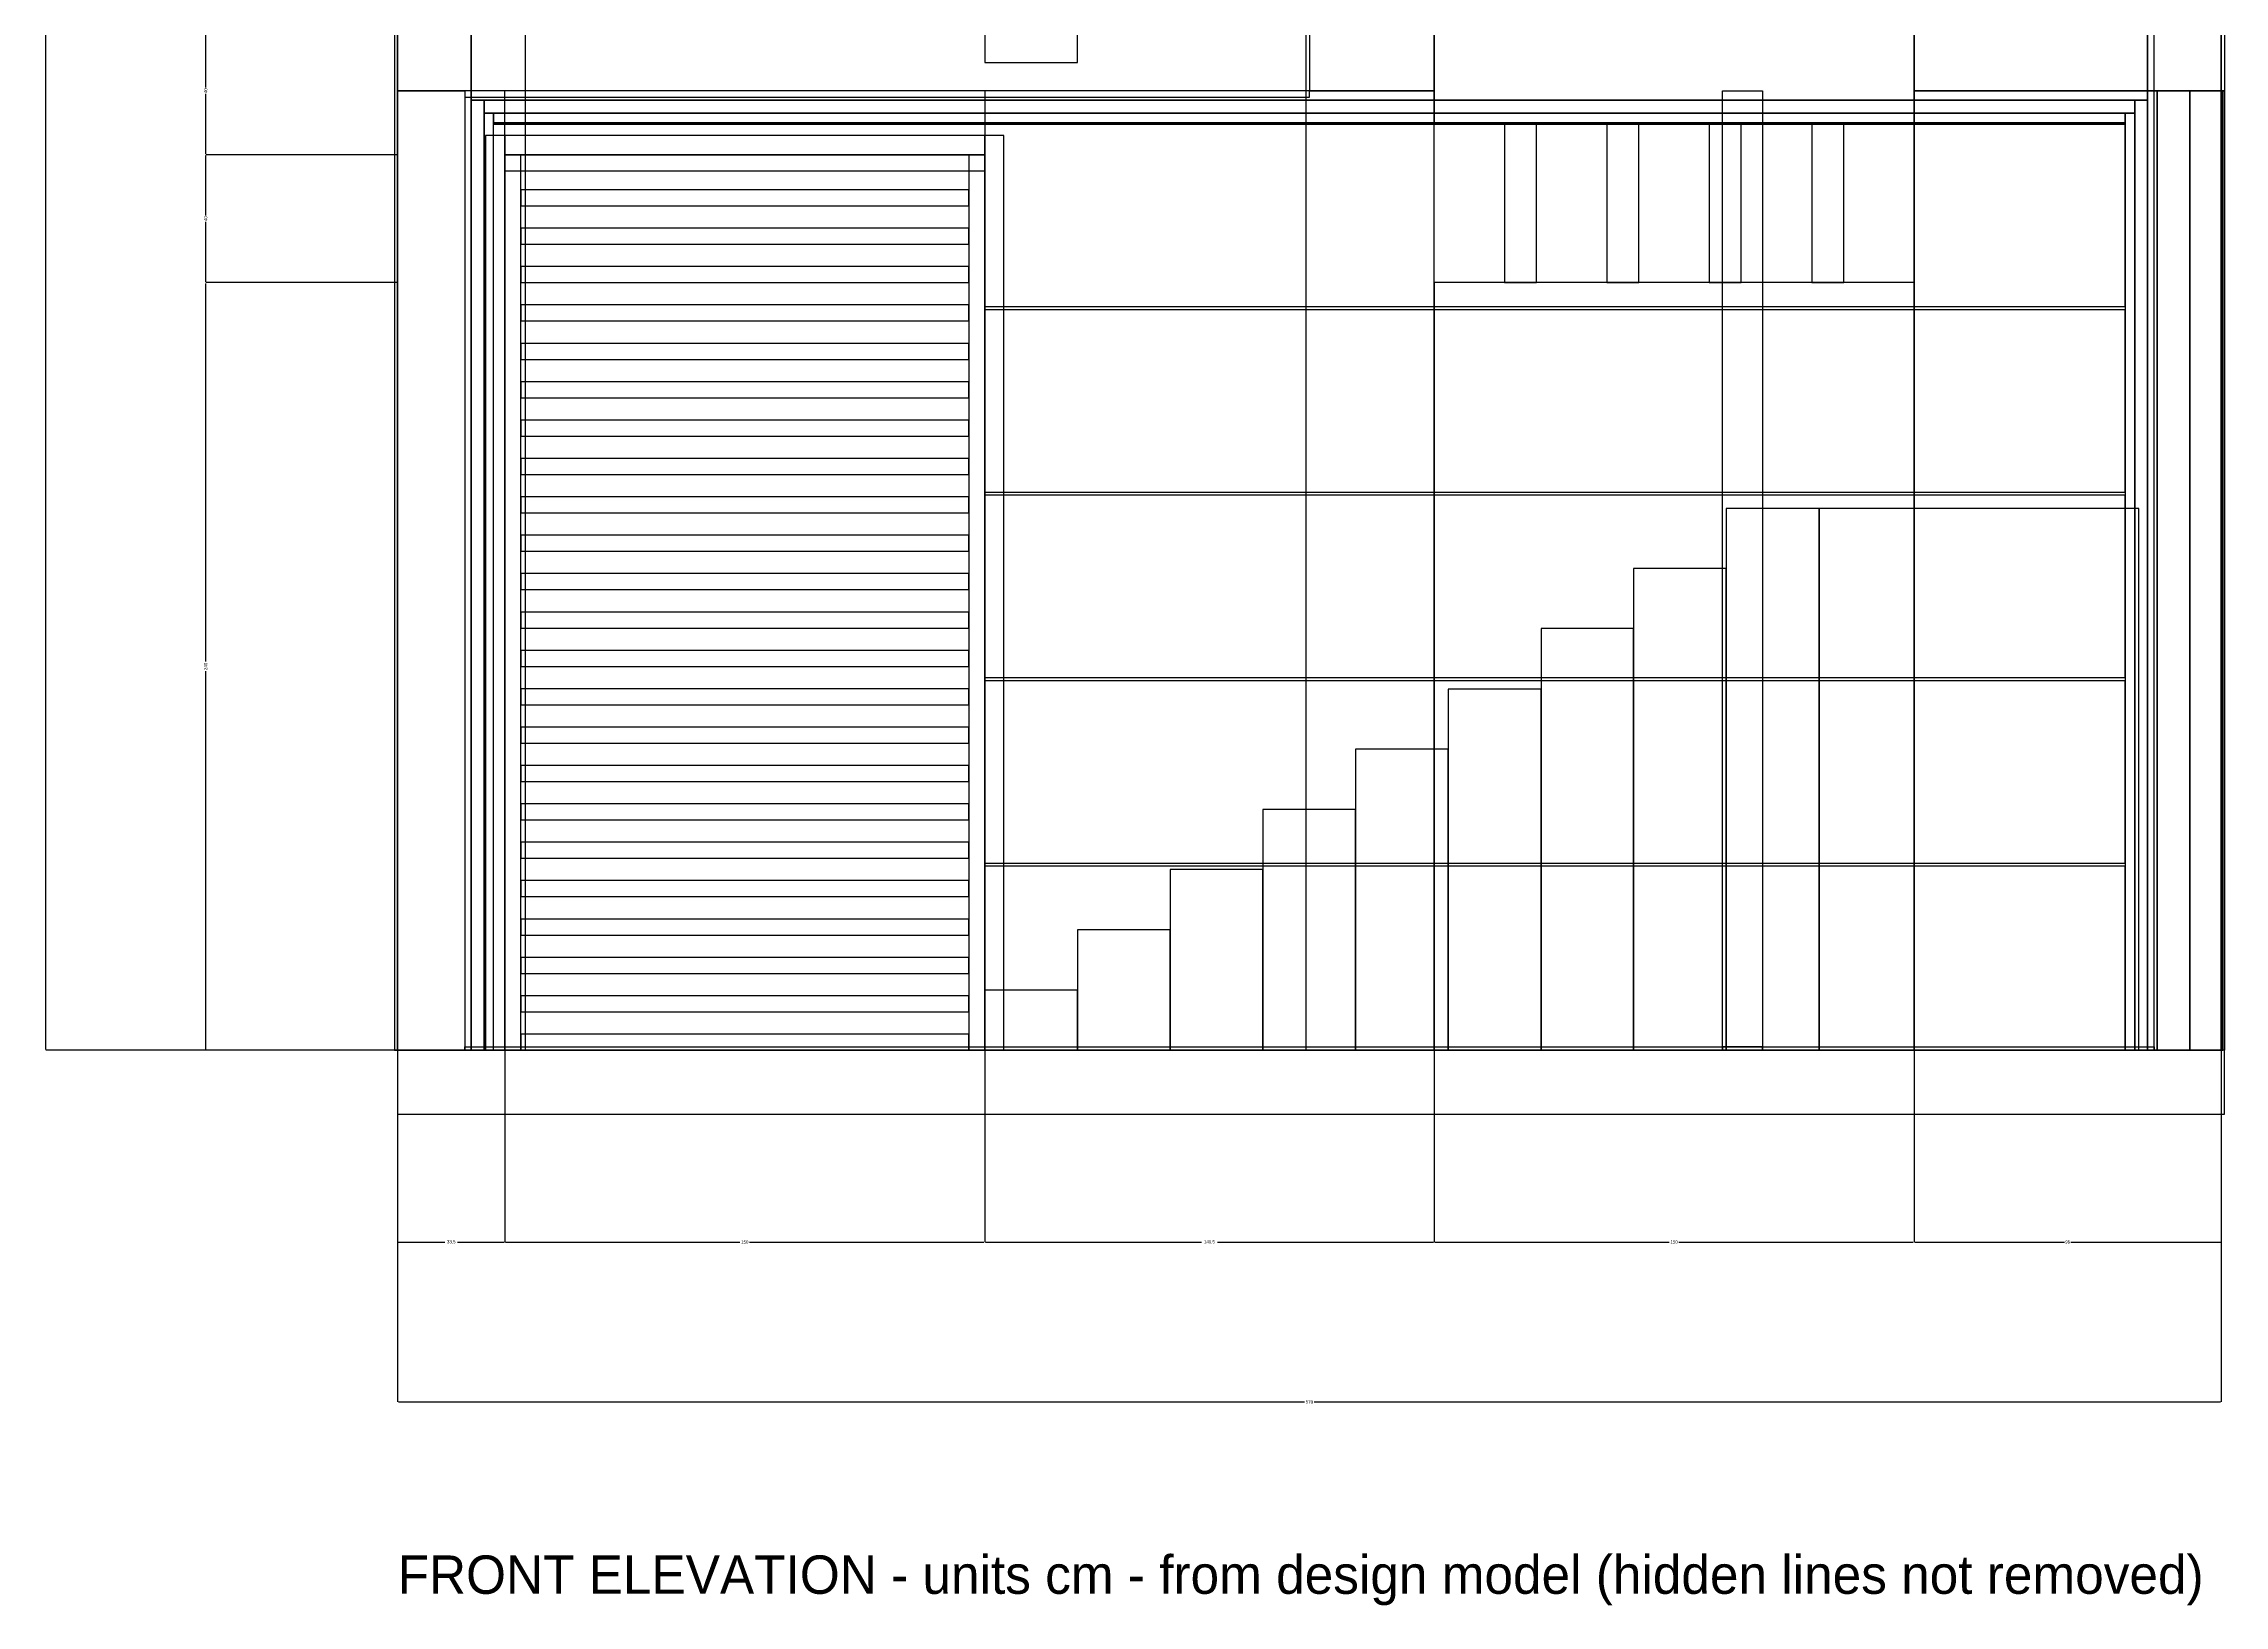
# Model space of a CAD drawing. Header units: centimetres. Extents: x -111 to 571, y -174 to 1276.
# Drawn here: x -111 to 571, y -174 to 315 of the extents above; entities that cross this region are included whole.
import ezdxf

# ---------------------------------------------------------------- set-up
doc = ezdxf.new("R2010")
doc.units = ezdxf.units.CM
for name, color, linetype in [('F-BRONZE', 30, 'Continuous'), ('F-DIM', 1, 'Continuous'), ('F-DOOR', 34, 'Continuous'), ('F-GATE', 7, 'Continuous'), ('F-LED', 2, 'Continuous'), ('F-STONE', 8, 'Continuous'), ('F-TEXT', 7, 'Continuous'), ('F-WALL', 8, 'Continuous'), ('F-WOOD', 42, 'Continuous')]:
    doc.layers.add(name, color=color, linetype=linetype)
doc.styles.add('OpenSansCondensed-Light', font='OpenSansCondensed-Light.ttf')
doc.dimstyles.get("Standard").update_dxf_attribs({"dimtxt": 2.5, "dimasz": 2.5, "dimexe": 1.25, "dimexo": 0.625, "dimtad": 1, "dimcen": 2.5, "dimazin": 3, "dimtfac": 1, "dimtmove": 0, "dimatfit": 3})

# ---------------------------------------------------------------- blocks, each defined once
blk = doc.blocks.new('_CLOSEDFILLED')
at = {"color": 0, "linetype": 'BYBLOCK'}
blk.add_solid([(-1, 0.2), (0, 0), (-1, -0.2)], dxfattribs=at)
blk = doc.blocks.new('*D1')
for p, q in [((0, 0), (0, -60)), ((33.5, 0), (33.5, -60)), ((0.25, -60), (14.75, -60)), ((18.75, -60), (33.25, -60))]:
    blk.add_line(p, q)
at = {"layer": 'Defpoints'}
for p in [(0, 0), (33.5, 0), (0, -60)]:
    blk.add_point(p, dxfattribs=at)
at = {"layer": 'F-DIM', "xscale": 0.25, "yscale": 0.25, "rotation": 180}
blk.add_blockref('_CLOSEDFILLED', (0, -60), dxfattribs=at)
at = {"layer": 'F-DIM', "xscale": 0.25, "yscale": 0.25}
blk.add_blockref('_CLOSEDFILLED', (33.5, -60), dxfattribs=at)
at = {"layer": 'F-DIM', "insert": (16.75, -60), "char_height": 1, "attachment_point": 5, "style": 'OpenSansCondensed-Light'}
blk.add_mtext('33,5', dxfattribs=at)
blk = doc.blocks.new('*D2')
for p, q in [((33.5, 0), (33.5, -60)), ((183.5, 0), (183.5, -60)), ((33.75, -60), (107, -60)), ((110, -60), (183.25, -60))]:
    blk.add_line(p, q)
at = {"layer": 'Defpoints'}
for p in [(33.5, 0), (183.5, 0), (33.5, -60)]:
    blk.add_point(p, dxfattribs=at)
at = {"layer": 'F-DIM', "xscale": 0.25, "yscale": 0.25, "rotation": 180}
blk.add_blockref('_CLOSEDFILLED', (33.5, -60), dxfattribs=at)
at = {"layer": 'F-DIM', "xscale": 0.25, "yscale": 0.25}
blk.add_blockref('_CLOSEDFILLED', (183.5, -60), dxfattribs=at)
at = {"layer": 'F-DIM', "insert": (108.5, -60), "char_height": 1, "attachment_point": 5, "style": 'OpenSansCondensed-Light'}
blk.add_mtext('150', dxfattribs=at)
blk = doc.blocks.new('*D3')
for p, q in [((183.5, 0), (183.5, -60)), ((324, 0), (324, -60)), ((183.75, -60), (251.25, -60)), ((256.25, -60), (323.75, -60))]:
    blk.add_line(p, q)
at = {"layer": 'Defpoints'}
for p in [(183.5, 0), (324, 0), (183.5, -60)]:
    blk.add_point(p, dxfattribs=at)
at = {"layer": 'F-DIM', "xscale": 0.25, "yscale": 0.25, "rotation": 180}
blk.add_blockref('_CLOSEDFILLED', (183.5, -60), dxfattribs=at)
at = {"layer": 'F-DIM', "xscale": 0.25, "yscale": 0.25}
blk.add_blockref('_CLOSEDFILLED', (324, -60), dxfattribs=at)
at = {"layer": 'F-DIM', "insert": (253.75, -60), "char_height": 1, "attachment_point": 5, "style": 'OpenSansCondensed-Light'}
blk.add_mtext('140,5', dxfattribs=at)
blk = doc.blocks.new('*D4')
for p, q in [((324, 0), (324, -60)), ((474, 0), (474, -60)), ((324.25, -60), (397.5, -60)), ((400.5, -60), (473.75, -60))]:
    blk.add_line(p, q)
at = {"layer": 'Defpoints'}
for p in [(324, 0), (474, 0), (324, -60)]:
    blk.add_point(p, dxfattribs=at)
at = {"layer": 'F-DIM', "xscale": 0.25, "yscale": 0.25, "rotation": 180}
blk.add_blockref('_CLOSEDFILLED', (324, -60), dxfattribs=at)
at = {"layer": 'F-DIM', "xscale": 0.25, "yscale": 0.25}
blk.add_blockref('_CLOSEDFILLED', (474, -60), dxfattribs=at)
at = {"layer": 'F-DIM', "insert": (399, -60), "char_height": 1, "attachment_point": 5, "style": 'OpenSansCondensed-Light'}
blk.add_mtext('150', dxfattribs=at)
blk = doc.blocks.new('*D5')
for p, q in [((474, 0), (474, -60)), ((570, 0), (570, -60)), ((474.25, -60), (521, -60)), ((523, -60), (569.75, -60))]:
    blk.add_line(p, q)
at = {"layer": 'Defpoints'}
for p in [(474, 0), (570, 0), (474, -60)]:
    blk.add_point(p, dxfattribs=at)
at = {"layer": 'F-DIM', "xscale": 0.25, "yscale": 0.25, "rotation": 180}
blk.add_blockref('_CLOSEDFILLED', (474, -60), dxfattribs=at)
at = {"layer": 'F-DIM', "xscale": 0.25, "yscale": 0.25}
blk.add_blockref('_CLOSEDFILLED', (570, -60), dxfattribs=at)
at = {"layer": 'F-DIM', "insert": (522, -60), "char_height": 1, "attachment_point": 5, "style": 'OpenSansCondensed-Light'}
blk.add_mtext('96', dxfattribs=at)
blk = doc.blocks.new('*D6')
for p, q in [((0, 0), (0, -110)), ((570, 0), (570, -110)), ((0.25, -110), (283.5, -110)), ((286.5, -110), (569.75, -110))]:
    blk.add_line(p, q)
at = {"layer": 'Defpoints'}
for p in [(0, 0), (570, 0), (0, -110)]:
    blk.add_point(p, dxfattribs=at)
at = {"layer": 'F-DIM', "xscale": 0.25, "yscale": 0.25, "rotation": 180}
blk.add_blockref('_CLOSEDFILLED', (0, -110), dxfattribs=at)
at = {"layer": 'F-DIM', "xscale": 0.25, "yscale": 0.25}
blk.add_blockref('_CLOSEDFILLED', (570, -110), dxfattribs=at)
at = {"layer": 'F-DIM', "insert": (285, -110), "char_height": 1, "attachment_point": 5, "style": 'OpenSansCondensed-Light'}
blk.add_mtext('570', dxfattribs=at)
blk = doc.blocks.new('*D7')
for p, q in [((0, 0), (0, 1275)), ((0.25, 1275), (19, 1275)), ((21, 1275), (39.75, 1275)), ((40, 0), (40, 1275))]:
    blk.add_line(p, q)
at = {"layer": 'Defpoints'}
for p in [(0, 1275), (0, 0), (40, 0)]:
    blk.add_point(p, dxfattribs=at)
at = {"layer": 'F-DIM', "xscale": 0.25, "yscale": 0.25, "rotation": 180}
blk.add_blockref('_CLOSEDFILLED', (0, 1275), dxfattribs=at)
at = {"layer": 'F-DIM', "xscale": 0.25, "yscale": 0.25}
blk.add_blockref('_CLOSEDFILLED', (40, 1275), dxfattribs=at)
at = {"layer": 'F-DIM', "insert": (20, 1275), "char_height": 1, "attachment_point": 5, "style": 'OpenSansCondensed-Light'}
blk.add_mtext('40', dxfattribs=at)
blk = doc.blocks.new('*D8')
for p, q in [((40, 0), (40, 1275)), ((40.25, 1275), (160.5, 1275)), ((163.5, 1275), (283.75, 1275)), ((284, 0), (284, 1275))]:
    blk.add_line(p, q)
at = {"layer": 'Defpoints'}
for p in [(40, 1275), (40, 0), (284, 0)]:
    blk.add_point(p, dxfattribs=at)
at = {"layer": 'F-DIM', "xscale": 0.25, "yscale": 0.25, "rotation": 180}
blk.add_blockref('_CLOSEDFILLED', (40, 1275), dxfattribs=at)
at = {"layer": 'F-DIM', "xscale": 0.25, "yscale": 0.25}
blk.add_blockref('_CLOSEDFILLED', (284, 1275), dxfattribs=at)
at = {"layer": 'F-DIM', "insert": (162, 1275), "char_height": 1, "attachment_point": 5, "style": 'OpenSansCondensed-Light'}
blk.add_mtext('244', dxfattribs=at)
blk = doc.blocks.new('*D9')
for p, q in [((284, 0), (284, 1275)), ((284.25, 1275), (303, 1275)), ((305, 1275), (323.75, 1275)), ((324, 0), (324, 1275))]:
    blk.add_line(p, q)
at = {"layer": 'Defpoints'}
for p in [(284, 1275), (284, 0), (324, 0)]:
    blk.add_point(p, dxfattribs=at)
at = {"layer": 'F-DIM', "xscale": 0.25, "yscale": 0.25, "rotation": 180}
blk.add_blockref('_CLOSEDFILLED', (284, 1275), dxfattribs=at)
at = {"layer": 'F-DIM', "xscale": 0.25, "yscale": 0.25}
blk.add_blockref('_CLOSEDFILLED', (324, 1275), dxfattribs=at)
at = {"layer": 'F-DIM', "insert": (304, 1275), "char_height": 1, "attachment_point": 5, "style": 'OpenSansCondensed-Light'}
blk.add_mtext('40', dxfattribs=at)
blk = doc.blocks.new('*D10')
for p, q in [((324, 0), (324, 1275)), ((324.25, 1275), (397.5, 1275)), ((400.5, 1275), (473.75, 1275)), ((474, 0), (474, 1275))]:
    blk.add_line(p, q)
at = {"layer": 'Defpoints'}
for p in [(324, 1275), (324, 0), (474, 0)]:
    blk.add_point(p, dxfattribs=at)
at = {"layer": 'F-DIM', "xscale": 0.25, "yscale": 0.25, "rotation": 180}
blk.add_blockref('_CLOSEDFILLED', (324, 1275), dxfattribs=at)
at = {"layer": 'F-DIM', "xscale": 0.25, "yscale": 0.25}
blk.add_blockref('_CLOSEDFILLED', (474, 1275), dxfattribs=at)
at = {"layer": 'F-DIM', "insert": (399, 1275), "char_height": 1, "attachment_point": 5, "style": 'OpenSansCondensed-Light'}
blk.add_mtext('150', dxfattribs=at)
blk = doc.blocks.new('*D11')
for p, q in [((474, 0), (474, 1275)), ((474.25, 1275), (521, 1275)), ((523, 1275), (569.75, 1275)), ((570, 0), (570, 1275))]:
    blk.add_line(p, q)
at = {"layer": 'Defpoints'}
for p in [(474, 1275), (474, 0), (570, 0)]:
    blk.add_point(p, dxfattribs=at)
at = {"layer": 'F-DIM', "xscale": 0.25, "yscale": 0.25, "rotation": 180}
blk.add_blockref('_CLOSEDFILLED', (474, 1275), dxfattribs=at)
at = {"layer": 'F-DIM', "xscale": 0.25, "yscale": 0.25}
blk.add_blockref('_CLOSEDFILLED', (570, 1275), dxfattribs=at)
at = {"layer": 'F-DIM', "insert": (522, 1275), "char_height": 1, "attachment_point": 5, "style": 'OpenSansCondensed-Light'}
blk.add_mtext('96', dxfattribs=at)
blk = doc.blocks.new('*D12')
for p, q in [((0, 240), (-60, 240)), ((-60, 121.5), (-60, 239.75)), ((-60, 0.25), (-60, 118.5)), ((0, 0), (-60, 0))]:
    blk.add_line(p, q)
at = {"layer": 'Defpoints'}
for p in [(0, 240), (-60, 0), (0, 0)]:
    blk.add_point(p, dxfattribs=at)
at = {"layer": 'F-DIM', "xscale": 0.25, "yscale": 0.25}
for p, rotation in [((-60, 240), 90), ((-60, 0), 270)]:
    blk.add_blockref('_CLOSEDFILLED', p, dxfattribs=dict(at, rotation=rotation))
at = {"layer": 'F-DIM', "insert": (-60, 120), "char_height": 1, "attachment_point": 5, "rotation": 90, "style": 'OpenSansCondensed-Light'}
blk.add_mtext('240', dxfattribs=at)
blk = doc.blocks.new('*D13')
for p, q in [((0, 280), (-60, 280)), ((-60, 261), (-60, 279.75)), ((-60, 240.25), (-60, 259)), ((0, 240), (-60, 240))]:
    blk.add_line(p, q)
at = {"layer": 'Defpoints'}
for p in [(0, 280), (-60, 240), (0, 240)]:
    blk.add_point(p, dxfattribs=at)
at = {"layer": 'F-DIM', "xscale": 0.25, "yscale": 0.25}
for p, rotation in [((-60, 280), 90), ((-60, 240), 270)]:
    blk.add_blockref('_CLOSEDFILLED', p, dxfattribs=dict(at, rotation=rotation))
at = {"layer": 'F-DIM', "insert": (-60, 260), "char_height": 1, "attachment_point": 5, "rotation": 90, "style": 'OpenSansCondensed-Light'}
blk.add_mtext('40', dxfattribs=at)
blk = doc.blocks.new('*D14')
for p, q in [((0, 320), (-60, 320)), ((-60, 301), (-60, 319.75)), ((-60, 280.25), (-60, 299)), ((0, 280), (-60, 280))]:
    blk.add_line(p, q)
at = {"layer": 'Defpoints'}
for p in [(0, 320), (-60, 280), (0, 280)]:
    blk.add_point(p, dxfattribs=at)
at = {"layer": 'F-DIM', "xscale": 0.25, "yscale": 0.25}
for p, rotation in [((-60, 320), 90), ((-60, 280), 270)]:
    blk.add_blockref('_CLOSEDFILLED', p, dxfattribs=dict(at, rotation=rotation))
at = {"layer": 'F-DIM', "insert": (-60, 300), "char_height": 1, "attachment_point": 5, "rotation": 90, "style": 'OpenSansCondensed-Light'}
blk.add_mtext('40', dxfattribs=at)
blk = doc.blocks.new('*D19')
for p, q in [((0, 1230), (-110, 1230)), ((-110, 617), (-110, 1229.75)), ((-110, 0.25), (-110, 613)), ((0, 0), (-110, 0))]:
    blk.add_line(p, q)
at = {"layer": 'Defpoints'}
for p in [(0, 1230), (-110, 0), (0, 0)]:
    blk.add_point(p, dxfattribs=at)
at = {"layer": 'F-DIM', "xscale": 0.25, "yscale": 0.25}
for p, rotation in [((-110, 1230), 90), ((-110, 0), 270)]:
    blk.add_blockref('_CLOSEDFILLED', p, dxfattribs=dict(at, rotation=rotation))
at = {"layer": 'F-DIM', "insert": (-110, 615), "char_height": 1, "attachment_point": 5, "rotation": 90, "style": 'OpenSansCondensed-Light'}
blk.add_mtext('1230', dxfattribs=at)

msp = doc.modelspace()

# ---------------------------------------------------------------- linework, layer by layer
at = {"layer": 'F-BRONZE'}
for points in [[(324, 290), (474, 290), (474, 320), (324, 320)], [(346, 240), (356, 240), (356, 290), (346, 290)], [(378, 240), (388, 240), (388, 290), (378, 290)], [(410, 240), (420, 240), (420, 290), (410, 290)], [(442, 240), (452, 240), (452, 290), (442, 290)]]:
    msp.add_lwpolyline(points, close=True, dxfattribs=at)
at = {"layer": 'F-DOOR'}
for points in [[(27.5, 0), (33.5, 0), (33.5, 286), (27.5, 286)], [(33.5, 280), (183.5, 280), (183.5, 286), (33.5, 286)], [(183.5, 0), (189.5, 0), (189.5, 286), (183.5, 286)]]:
    msp.add_lwpolyline(points, close=True, dxfattribs=at)
at = {"layer": 'F-GATE'}
for points in [[(33.5, 0), (38.5, 0), (38.5, 280), (33.5, 280)], [(33.5, 275), (183.5, 275), (183.5, 280), (33.5, 280)], [(178.5, 0), (183.5, 0), (183.5, 280), (178.5, 280)], [(38.5, 264), (178.5, 264), (178.5, 269), (38.5, 269)], [(38.5, 252), (178.5, 252), (178.5, 257), (38.5, 257)], [(38.5, 240), (178.5, 240), (178.5, 245), (38.5, 245)], [(38.5, 228), (178.5, 228), (178.5, 233), (38.5, 233)], [(38.5, 216), (178.5, 216), (178.5, 221), (38.5, 221)], [(38.5, 204), (178.5, 204), (178.5, 209), (38.5, 209)], [(38.5, 192), (178.5, 192), (178.5, 197), (38.5, 197)], [(38.5, 180), (178.5, 180), (178.5, 185), (38.5, 185)], [(38.5, 168), (178.5, 168), (178.5, 173), (38.5, 173)], [(38.5, 156), (178.5, 156), (178.5, 161), (38.5, 161)], [(38.5, 144), (178.5, 144), (178.5, 149), (38.5, 149)], [(38.5, 132), (178.5, 132), (178.5, 137), (38.5, 137)], [(38.5, 120), (178.5, 120), (178.5, 125), (38.5, 125)], [(38.5, 108), (178.5, 108), (178.5, 113), (38.5, 113)], [(38.5, 96), (178.5, 96), (178.5, 101), (38.5, 101)], [(38.5, 84), (178.5, 84), (178.5, 89), (38.5, 89)], [(38.5, 72), (178.5, 72), (178.5, 77), (38.5, 77)], [(38.5, 60), (178.5, 60), (178.5, 65), (38.5, 65)], [(38.5, 48), (178.5, 48), (178.5, 53), (38.5, 53)], [(38.5, 36), (178.5, 36), (178.5, 41), (38.5, 41)], [(38.5, 24), (178.5, 24), (178.5, 29), (38.5, 29)], [(38.5, 12), (178.5, 12), (178.5, 17), (38.5, 17)], [(38.5, 0), (178.5, 0), (178.5, 5), (38.5, 5)]]:
    msp.add_lwpolyline(points, close=True, dxfattribs=at)
at = {"layer": 'F-LED'}
msp.add_lwpolyline([(30, 289.5), (540, 289.5), (540, 290), (30, 290)], close=True, dxfattribs=at)
at = {"layer": 'F-STONE'}
for points in [[(183.5, 308.8), (212.5, 308.8), (212.5, 338.8), (183.5, 338.8)], [(-1, 0), (0, 0), (0, 320), (-1, 320)], [(0, 0), (23, 0), (23, 320), (0, 320)], [(23, 297), (547, 297), (547, 320), (23, 320)], [(547, 0), (570, 0), (570, 320), (547, 320)], [(0, 0), (33.5, 0), (33.5, 300), (0, 300)], [(474, 0), (570, 0), (570, 300), (474, 300)], [(23, 0), (27, 0), (27, 297), (23, 297)], [(27, 293), (543, 293), (543, 297), (27, 297)], [(543, 0), (547, 0), (547, 297), (543, 297)], [(27, 0), (30, 0), (30, 293), (27, 293)], [(30, 290), (540, 290), (540, 293), (30, 293)], [(183.5, 232.5), (324, 232.5), (324, 290), (183.5, 290)], [(474, 232.5), (540, 232.5), (540, 290), (474, 290)], [(540, 0), (543, 0), (543, 293), (540, 293)], [(324, 232.5), (474, 232.5), (474, 240), (324, 240)], [(183.5, 174.5), (324, 174.5), (324, 231.5), (183.5, 231.5)], [(324, 174.5), (474, 174.5), (474, 231.5), (324, 231.5)], [(474, 174.5), (540, 174.5), (540, 231.5), (474, 231.5)], [(183.5, 116.5), (324, 116.5), (324, 173.5), (183.5, 173.5)], [(324, 116.5), (474, 116.5), (474, 173.5), (324, 173.5)], [(474, 116.5), (540, 116.5), (540, 173.5), (474, 173.5)], [(415.3, 0), (444.3, 0), (444.3, 169.4), (415.3, 169.4)], [(444.3, 0), (544.3, 0), (544.3, 169.4), (444.3, 169.4)], [(386.3, 0), (415.3, 0), (415.3, 150.6), (386.3, 150.6)], [(357.4, 0), (386.3, 0), (386.3, 131.8), (357.4, 131.8)], [(183.5, 58.5), (324, 58.5), (324, 115.5), (183.5, 115.5)], [(324, 58.5), (474, 58.5), (474, 115.5), (324, 115.5)], [(328.4, 0), (357.4, 0), (357.4, 112.9), (328.4, 112.9)], [(474, 58.5), (540, 58.5), (540, 115.5), (474, 115.5)], [(299.4, 0), (328.4, 0), (328.4, 94.1), (299.4, 94.1)], [(270.4, 0), (299.4, 0), (299.4, 75.3), (270.4, 75.3)], [(183.5, 0), (324, 0), (324, 57.5), (183.5, 57.5)], [(241.5, 0), (270.4, 0), (270.4, 56.5), (241.5, 56.5)], [(324, 0), (474, 0), (474, 57.5), (324, 57.5)], [(474, 0), (540, 0), (540, 57.5), (474, 57.5)], [(212.5, 0), (241.5, 0), (241.5, 37.6), (212.5, 37.6)], [(183.5, 0), (212.5, 0), (212.5, 18.8), (183.5, 18.8)]]:
    msp.add_lwpolyline(points, close=True, dxfattribs=at)
at = {"layer": 'F-WALL'}
for points in [[(324, 300), (0, 300), (0, 320), (324, 320)], [(285, 300), (324, 300), (324, 320), (285, 320)], [(474, 300), (570, 300), (570, 320), (474, 320)], [(571, 300), (474, 300), (474, 320), (571, 320)], [(570, 300), (549, 300), (549, 320), (570, 320)], [(21, 0), (0, 0), (0, 300), (21, 300)], [(21, 0), (33.5, 0), (33.5, 300), (21, 300)], [(183.5, 0), (324, 0), (324, 300), (183.5, 300)], [(426.6, 0), (414.1, 0), (414.1, 300), (426.6, 300)], [(550, 0), (474, 0), (474, 300), (550, 300)], [(474, 0), (549, 0), (549, 300), (474, 300)], [(560.2, 0), (550, 0), (550, 300), (560.2, 300)], [(570.5, 0), (560.2, 0), (560.2, 300), (570.5, 300)], [(570, 0), (570.5, 0), (570.5, 300), (570, 300)], [(571, 0), (570.5, 0), (570.5, 300), (571, 300)], [(324, 0), (474, 0), (474, 240), (324, 240)], [(0, -20), (571, -20), (571, 0), (0, 0)], [(33.5, 0), (21, 0), (21, 1), (33.5, 1)], [(183.5, 0), (33.5, 0), (33.5, 1), (183.5, 1)], [(324, 0), (183.5, 0), (183.5, 1), (324, 1)], [(474, 0), (324, 0), (324, 1), (474, 1)], [(414.1, 0), (426.6, 0), (426.6, 1), (414.1, 1)], [(549, 0), (474, 0), (474, 1), (549, 1)]]:
    msp.add_lwpolyline(points, close=True, dxfattribs=at)
at = {"layer": 'F-WOOD'}
msp.add_lwpolyline([(21, 298), (285, 298), (285, 300), (21, 300)], close=True, dxfattribs=at)

# ---------------------------------------------------------------- texts
at = {"layer": 'F-TEXT'}
msp.add_text('FRONT ELEVATION - units cm - from design model (hidden lines not removed)', height=12, dxfattribs=at).set_placement((0, -170))

# ---------------------------------------------------------------- dimensions: what is measured, and where the dimension line sits
at = {"layer": 'F-DIM'}
for base, p1, p2, picture, middle in [((0, 1275), (0, 0), (40, 0), '*D7', (20, 1275)), ((40, 1275), (40, 0), (284, 0), '*D8', (162, 1275)), ((284, 1275), (284, 0), (324, 0), '*D9', (304, 1275)), ((324, 1275), (324, 0), (474, 0), '*D10', (399, 1275)), ((474, 1275), (474, 0), (570, 0), '*D11', (522, 1275)), ((0, -60), (0, 0), (33.5, 0), '*D1', (16.75, -60)), ((0, -110), (0, 0), (570, 0), '*D6', (285, -110)), ((33.5, -60), (33.5, 0), (183.5, 0), '*D2', (108.5, -60)), ((183.5, -60), (183.5, 0), (324, 0), '*D3', (253.75, -60)), ((324, -60), (324, 0), (474, 0), '*D4', (399, -60)), ((474, -60), (474, 0), (570, 0), '*D5', (522, -60))]:
    dim = msp.add_linear_dim(base=base, p1=p1, p2=p2, dimstyle='Standard', dxfattribs=at)
    dim.commit()
    dim.dimension.update_dxf_attribs({"geometry": picture, "text_midpoint": middle})
for base, p1, p2, picture, middle in [((-110, 0), (0, 0), (0, 1230), '*D19', (-110, 615)), ((-60, 280), (0, 280), (0, 320), '*D14', (-60, 300)), ((-60, 240), (0, 240), (0, 280), '*D13', (-60, 260)), ((-60, 0), (0, 0), (0, 240), '*D12', (-60, 120))]:
    dim = msp.add_linear_dim(base=base, p1=p1, p2=p2, angle=90, dimstyle='Standard', dxfattribs=at)
    dim.commit()
    dim.dimension.update_dxf_attribs({"geometry": picture, "text_midpoint": middle})

doc.saveas('drawing.dxf')
